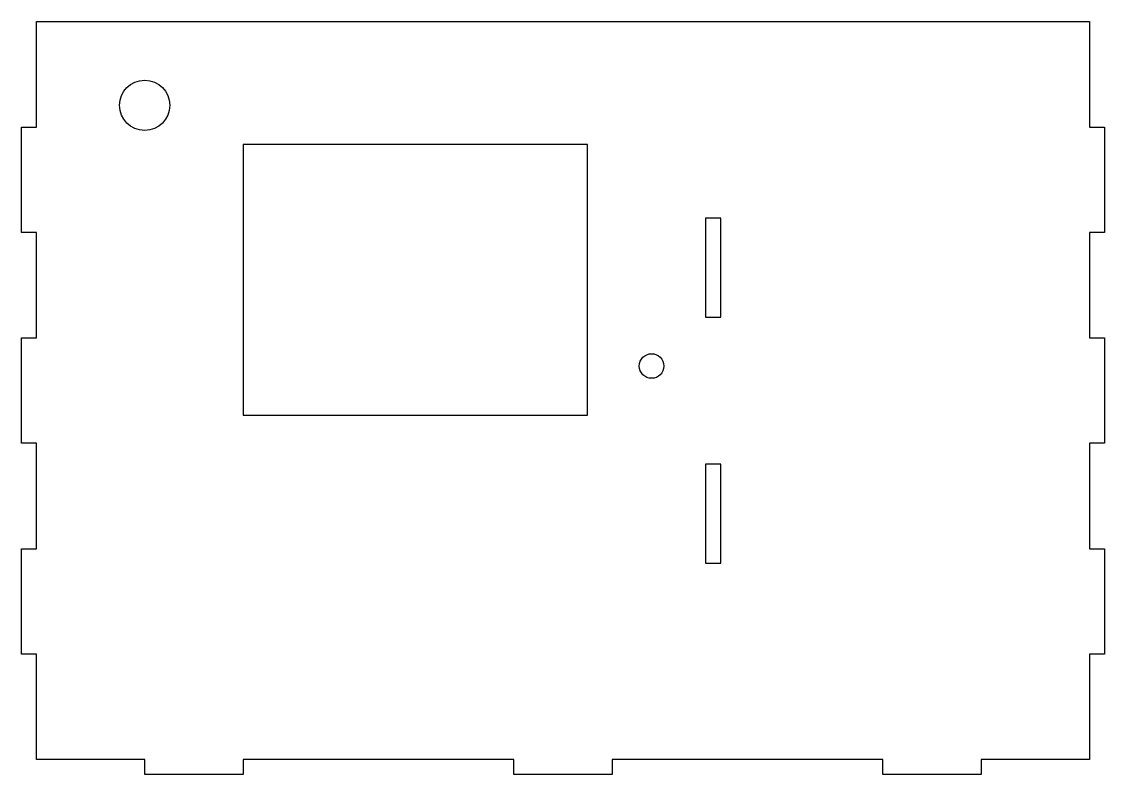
# Model space of a CAD drawing. Header units: millimetres. Extents: x 0 to 220, y 0 to 153.
import ezdxf

# ---------------------------------------------------------------- set-up
doc = ezdxf.new("R2010")
doc.units = ezdxf.units.MM
doc.layers.add('CUT', color=1, linetype='Continuous')

msp = doc.modelspace()

# ---------------------------------------------------------------- linework, layer by layer
at = {"layer": 'CUT'}
for points in [[(0, 24.43), (0, 45.86), (3, 45.86), (3, 67.29), (0, 67.29), (0, 88.71), (3, 88.71), (3, 110.14), (0, 110.14), (0, 131.57), (3, 131.57), (3, 153), (217, 153), (217, 131.57), (220, 131.57), (220, 110.14), (217, 110.14), (217, 88.71), (220, 88.71), (220, 67.29), (217, 67.29), (217, 45.86), (220, 45.86), (220, 24.43), (217, 24.43), (217, 3), (195, 3), (195, 0), (175, 0), (175, 3), (120, 3), (120, 0), (100, 0), (100, 3), (45, 3), (45, 0), (25, 0), (25, 3), (3, 3), (3, 24.43)], [(45, 73), (115, 73), (115, 128), (45, 128)], [(142.05, 113.05), (138.95, 113.05), (138.95, 92.95), (142.05, 92.95)], [(138.95, 63.05), (138.95, 42.95), (142.05, 42.95), (142.05, 63.05)]]:
    msp.add_lwpolyline(points, close=True, dxfattribs=at)
for centre, radius in [((25, 136), 5.1), ((128, 83), 2.5)]:
    msp.add_circle(centre, radius, dxfattribs=at)

doc.saveas('drawing.dxf')
